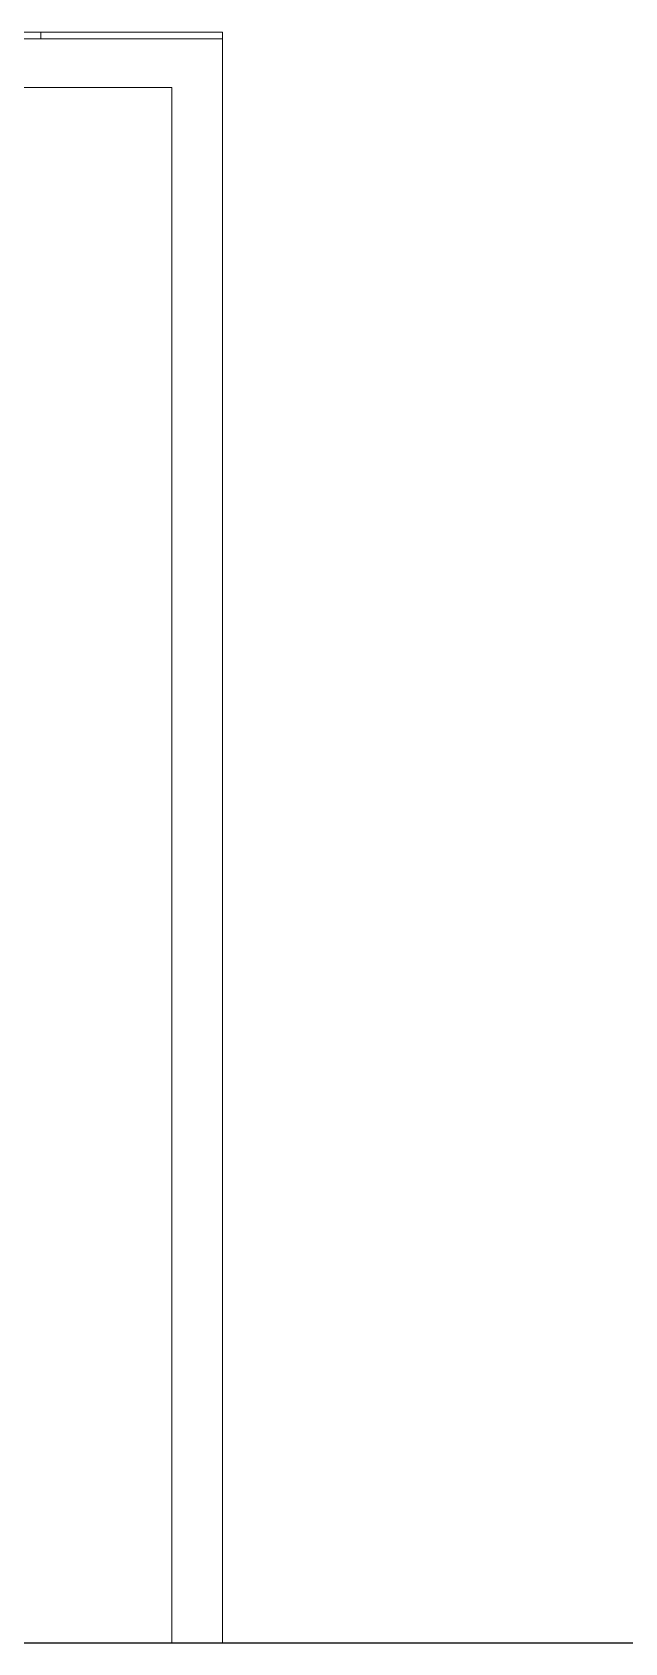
# Model space of a CAD drawing. Header units: inches. Extents: x -5096374 to -5070857, y -3259973 to -3243900.
# Drawn here: x -5072314.15 to -5072297.22, y -3259140.1 to -3259094.1 of the extents above; entities that cross this region are included whole.
import ezdxf

# ---------------------------------------------------------------- set-up
doc = ezdxf.new("R2010")
doc.units = ezdxf.units.IN
doc.header["$LTSCALE"] = 2
doc.header["$MEASUREMENT"] = 0
doc.layers.get('0').update_dxf_attribs({"linetype": 'CONTINUOUS'})
doc.layers.add('window', color=4, linetype='CONTINUOUS', lineweight=13)

msp = doc.modelspace()

# ---------------------------------------------------------------- linework, layer by layer
at = {"ltscale": 0.5}
msp.add_line((-5072498.635, -3259140.096), (-5072073.957, -3259140.096), dxfattribs=at)
at = {"layer": 'window'}
for p, q in [((-5072398.715, -3259094.096), (-5072308.715, -3259094.096)), ((-5072308.715, -3259094.281), (-5072344.715, -3259094.281)), ((-5072313.907, -3259094.281), (-5072313.907, -3259094.096)), ((-5072308.715, -3259140.096), (-5072308.715, -3259094.096)), ((-5072343.269, -3259095.678), (-5072310.161, -3259095.678)), ((-5072310.161, -3259140.096), (-5072310.161, -3259095.678))]:
    msp.add_line(p, q, dxfattribs=at)

doc.saveas('drawing.dxf')
